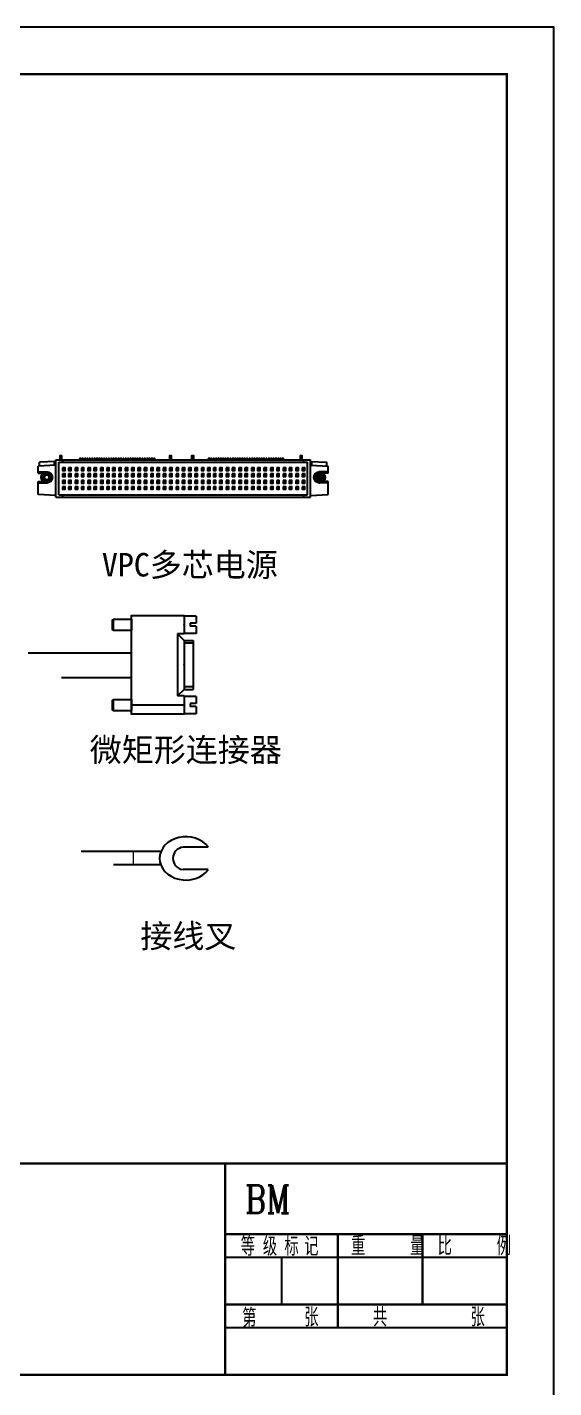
# Model space of a CAD drawing. Header units: inches. Extents: x 75 to 1096, y -115 to 329.
# Drawn here: x 551.8 to 664, y 39.6 to 329.3 of the extents above; entities that cross this region are included whole.
import ezdxf

# ---------------------------------------------------------------- set-up
doc = ezdxf.new("R2010")
doc.units = ezdxf.units.IN
doc.header["$MEASUREMENT"] = 0
doc.styles.add('L', font='ROMANC', dxfattribs={"width": 0.8, "bigfont": 'HZDX'})
doc.styles.add('样式 1', font='')
doc.styles.get('样式 1').set_extended_font_data('SimSun')

msp = doc.modelspace()

# ---------------------------------------------------------------- hatches: boundary and pattern name
for points in [[(559.29, 234.94), (559.85, 234.94), (559.85, 235.5), (559.29, 235.5)], [(560.6, 234.94), (561.16, 234.94), (561.16, 235.5), (560.6, 235.5)], [(562.01, 234.94), (562.56, 234.94), (562.56, 235.5), (562.01, 235.5)], [(562.94, 237.5), (562.94, 237.23), (563.2, 237.23), (563.2, 237.5)], [(563.32, 234.94), (563.87, 234.94), (563.87, 235.5), (563.32, 235.5)], [(563.44, 237.5), (563.44, 237.23), (563.71, 237.23), (563.71, 237.5)], [(563.96, 237.5), (563.96, 237.23), (564.23, 237.23), (564.23, 237.5)], [(564.46, 237.5), (564.46, 237.23), (564.73, 237.23), (564.73, 237.5)], [(564.7, 234.94), (565.25, 234.94), (565.25, 235.5), (564.7, 235.5)], [(564.96, 237.5), (564.96, 237.23), (565.23, 237.23), (565.23, 237.5)], [(565.47, 237.5), (565.47, 237.23), (565.73, 237.23), (565.73, 237.5)], [(565.98, 237.5), (565.98, 237.23), (566.25, 237.23), (566.25, 237.5)], [(566.01, 234.94), (566.56, 234.94), (566.56, 235.5), (566.01, 235.5)], [(566.49, 237.5), (566.49, 237.23), (566.75, 237.23), (566.75, 237.5)], [(566.99, 237.5), (566.99, 237.23), (567.26, 237.23), (567.26, 237.5)], [(567.42, 234.94), (567.97, 234.94), (567.97, 235.5), (567.42, 235.5)], [(567.5, 237.5), (567.5, 237.23), (567.76, 237.23), (567.76, 237.5)], [(568.01, 237.5), (568.01, 237.23), (568.28, 237.23), (568.28, 237.5)], [(568.52, 237.5), (568.52, 237.23), (568.78, 237.23), (568.78, 237.5)], [(568.73, 234.94), (569.28, 234.94), (569.28, 235.5), (568.73, 235.5)], [(569.02, 237.5), (569.02, 237.23), (569.28, 237.23), (569.28, 237.5)], [(569.52, 237.5), (569.52, 237.23), (569.78, 237.23), (569.78, 237.5)], [(569.97, 234.94), (570.52, 234.94), (570.52, 235.5), (569.97, 235.5)], [(570.04, 237.5), (570.04, 237.23), (570.3, 237.23), (570.3, 237.5)], [(570.54, 237.5), (570.54, 237.23), (570.8, 237.23), (570.8, 237.5)], [(571.11, 237.5), (571.11, 237.23), (571.37, 237.23), (571.37, 237.5)], [(571.28, 234.94), (571.83, 234.94), (571.83, 235.5), (571.28, 235.5)], [(571.61, 237.5), (571.61, 237.23), (571.87, 237.23), (571.87, 237.5)], [(572.13, 237.5), (572.13, 237.23), (572.39, 237.23), (572.39, 237.5)], [(572.63, 237.5), (572.63, 237.23), (572.89, 237.23), (572.89, 237.5)], [(572.69, 234.94), (573.24, 234.94), (573.24, 235.5), (572.69, 235.5)], [(573.13, 237.5), (573.13, 237.23), (573.39, 237.23), (573.39, 237.5)], [(573.63, 237.5), (573.63, 237.23), (573.9, 237.23), (573.9, 237.5)], [(574.55, 235.5), (574, 235.5), (574, 234.94), (574.55, 234.94)], [(574.16, 237.5), (574.16, 237.23), (574.42, 237.23), (574.42, 237.5)], [(574.66, 237.5), (574.66, 237.23), (574.92, 237.23), (574.92, 237.5)], [(575.16, 237.5), (575.16, 237.23), (575.42, 237.23), (575.42, 237.5)], [(575.93, 235.5), (575.37, 235.5), (575.37, 234.94), (575.93, 234.94)], [(575.66, 237.5), (575.66, 237.23), (575.93, 237.23), (575.93, 237.5)], [(576.18, 237.5), (576.18, 237.23), (576.45, 237.23), (576.45, 237.5)], [(577.24, 235.5), (576.68, 235.5), (576.68, 234.94), (577.24, 234.94)], [(576.69, 237.5), (576.69, 237.23), (576.95, 237.23), (576.95, 237.5)], [(577.18, 237.5), (577.18, 237.23), (577.45, 237.23), (577.45, 237.5)], [(577.68, 237.5), (577.68, 237.23), (577.95, 237.23), (577.95, 237.5)], [(578.64, 235.5), (578.09, 235.5), (578.09, 234.94), (578.64, 234.94)], [(578.18, 237.5), (578.18, 237.23), (578.45, 237.23), (578.45, 237.5)], [(578.68, 237.5), (578.68, 237.23), (578.95, 237.23), (578.95, 237.5)], [(579.95, 235.5), (579.4, 235.5), (579.4, 234.94), (579.95, 234.94)], [(581.33, 235.5), (580.77, 235.5), (580.77, 234.94), (581.33, 234.94)], [(582.08, 234.94), (582.64, 234.94), (582.64, 235.5), (582.08, 235.5)], [(584.05, 235.5), (583.49, 235.5), (583.49, 234.94), (584.05, 234.94)], [(584.8, 234.94), (585.36, 234.94), (585.36, 235.5), (584.8, 235.5)], [(586.73, 235.5), (586.18, 235.5), (586.18, 234.94), (586.73, 234.94)], [(587.49, 234.94), (588.04, 234.94), (588.04, 235.5), (587.49, 235.5)], [(589.45, 235.5), (588.9, 235.5), (588.9, 234.94), (589.45, 234.94)], [(590.21, 234.94), (590.76, 234.94), (590.76, 235.5), (590.21, 235.5)], [(590.37, 237.5), (590.37, 237.23), (590.63, 237.23), (590.63, 237.5)], [(590.87, 237.5), (590.87, 237.23), (591.13, 237.23), (591.13, 237.5)], [(591.39, 237.5), (591.39, 237.23), (591.65, 237.23), (591.65, 237.5)], [(591.45, 234.94), (592, 234.94), (592, 235.5), (591.45, 235.5)], [(591.89, 237.5), (591.89, 237.23), (592.15, 237.23), (592.15, 237.5)], [(592.39, 237.5), (592.39, 237.23), (592.66, 237.23), (592.66, 237.5)], [(593.31, 235.5), (592.76, 235.5), (592.76, 234.94), (593.31, 234.94)], [(592.89, 237.5), (592.89, 237.23), (593.16, 237.23), (593.16, 237.5)], [(593.41, 237.5), (593.41, 237.23), (593.68, 237.23), (593.68, 237.5)], [(593.92, 237.5), (593.92, 237.23), (594.18, 237.23), (594.18, 237.5)], [(594.17, 234.94), (594.72, 234.94), (594.72, 235.5), (594.17, 235.5)], [(594.42, 237.5), (594.42, 237.23), (594.68, 237.23), (594.68, 237.5)], [(594.94, 237.5), (594.94, 237.23), (595.2, 237.23), (595.2, 237.5)], [(595.44, 237.5), (595.44, 237.23), (595.71, 237.23), (595.71, 237.5)], [(596.03, 235.5), (595.48, 235.5), (595.48, 234.94), (596.03, 234.94)], [(595.94, 237.5), (595.94, 237.23), (596.21, 237.23), (596.21, 237.5)], [(596.45, 237.5), (596.45, 237.23), (596.71, 237.23), (596.71, 237.5)], [(596.85, 234.94), (597.41, 234.94), (597.41, 235.5), (596.85, 235.5)], [(596.95, 237.5), (596.95, 237.23), (597.21, 237.23), (597.21, 237.5)], [(597.46, 237.5), (597.46, 237.23), (597.73, 237.23), (597.73, 237.5)], [(597.97, 237.5), (597.97, 237.23), (598.23, 237.23), (598.23, 237.5)], [(598.72, 235.5), (598.16, 235.5), (598.16, 234.94), (598.72, 234.94)], [(598.53, 237.5), (598.53, 237.23), (598.8, 237.23), (598.8, 237.5)], [(599.04, 237.5), (599.04, 237.23), (599.3, 237.23), (599.3, 237.5)], [(599.55, 237.5), (599.55, 237.23), (599.82, 237.23), (599.82, 237.5)], [(599.57, 234.94), (600.13, 234.94), (600.13, 235.5), (599.57, 235.5)], [(600.06, 237.5), (600.06, 237.23), (600.32, 237.23), (600.32, 237.5)], [(600.56, 237.5), (600.56, 237.23), (600.82, 237.23), (600.82, 237.5)], [(601.44, 235.5), (600.88, 235.5), (600.88, 234.94), (601.44, 234.94)], [(601.06, 237.5), (601.06, 237.23), (601.32, 237.23), (601.32, 237.5)], [(601.58, 237.5), (601.58, 237.23), (601.84, 237.23), (601.84, 237.5)], [(602.09, 237.5), (602.09, 237.23), (602.36, 237.23), (602.36, 237.5)], [(602.22, 234.94), (602.78, 234.94), (602.78, 235.5), (602.22, 235.5)], [(602.59, 237.5), (602.59, 237.23), (602.86, 237.23), (602.86, 237.5)], [(603.11, 237.5), (603.11, 237.23), (603.38, 237.23), (603.38, 237.5)], [(603.61, 237.5), (603.61, 237.23), (603.87, 237.23), (603.87, 237.5)], [(603.63, 234.94), (604.19, 234.94), (604.19, 235.5), (603.63, 235.5)], [(604.11, 237.5), (604.11, 237.23), (604.37, 237.23), (604.37, 237.5)], [(604.63, 237.5), (604.63, 237.23), (604.9, 237.23), (604.9, 237.5)], [(604.94, 234.94), (605.5, 234.94), (605.5, 235.5), (604.94, 235.5)], [(605.11, 237.5), (605.11, 237.23), (605.38, 237.23), (605.38, 237.5)], [(605.63, 237.5), (605.63, 237.23), (605.89, 237.23), (605.89, 237.5)], [(606.13, 237.5), (606.13, 237.23), (606.4, 237.23), (606.4, 237.5)], [(606.32, 234.94), (606.87, 234.94), (606.87, 235.5), (606.32, 235.5)], [(607.63, 234.94), (608.18, 234.94), (608.18, 235.5), (607.63, 235.5)], [(609.04, 234.94), (609.59, 234.94), (609.59, 235.5), (609.04, 235.5)], [(610.35, 234.94), (610.9, 234.94), (610.9, 235.5), (610.35, 235.5)], [(559.85, 233.65), (559.85, 234.2), (559.29, 234.2), (559.29, 233.65)], [(559.29, 232.26), (559.85, 232.26), (559.85, 232.81), (559.29, 232.81)], [(561.16, 233.65), (561.16, 234.2), (560.6, 234.2), (560.6, 233.65)], [(560.6, 232.26), (561.16, 232.26), (561.16, 232.81), (560.6, 232.81)], [(562.56, 233.65), (562.56, 234.2), (562.01, 234.2), (562.01, 233.65)], [(562.01, 232.26), (562.56, 232.26), (562.56, 232.81), (562.01, 232.81)], [(563.87, 233.65), (563.87, 234.2), (563.32, 234.2), (563.32, 233.65)], [(563.32, 232.26), (563.87, 232.26), (563.87, 232.81), (563.32, 232.81)], [(565.25, 233.65), (565.25, 234.2), (564.7, 234.2), (564.7, 233.65)], [(564.7, 232.26), (565.25, 232.26), (565.25, 232.81), (564.7, 232.81)], [(566.56, 233.65), (566.56, 234.2), (566.01, 234.2), (566.01, 233.65)], [(566.01, 232.26), (566.56, 232.26), (566.56, 232.81), (566.01, 232.81)], [(567.97, 233.65), (567.97, 234.2), (567.42, 234.2), (567.42, 233.65)], [(567.42, 232.26), (567.97, 232.26), (567.97, 232.81), (567.42, 232.81)], [(569.28, 233.65), (569.28, 234.2), (568.73, 234.2), (568.73, 233.65)], [(568.73, 232.26), (569.28, 232.26), (569.28, 232.81), (568.73, 232.81)], [(570.52, 233.65), (570.52, 234.2), (569.97, 234.2), (569.97, 233.65)], [(569.97, 232.26), (570.52, 232.26), (570.52, 232.81), (569.97, 232.81)], [(571.83, 233.65), (571.83, 234.2), (571.28, 234.2), (571.28, 233.65)], [(571.28, 232.26), (571.83, 232.26), (571.83, 232.81), (571.28, 232.81)], [(573.24, 233.65), (573.24, 234.2), (572.69, 234.2), (572.69, 233.65)], [(572.69, 232.26), (573.24, 232.26), (573.24, 232.81), (572.69, 232.81)], [(574.55, 233.65), (574.55, 234.2), (574, 234.2), (574, 233.65)], [(574.55, 232.81), (574, 232.81), (574, 232.26), (574.55, 232.26)], [(575.93, 233.65), (575.93, 234.2), (575.37, 234.2), (575.37, 233.65)], [(575.93, 232.81), (575.37, 232.81), (575.37, 232.26), (575.93, 232.26)], [(577.24, 233.65), (577.24, 234.2), (576.68, 234.2), (576.68, 233.65)], [(577.24, 232.81), (576.68, 232.81), (576.68, 232.26), (577.24, 232.26)], [(578.64, 233.65), (578.64, 234.2), (578.09, 234.2), (578.09, 233.65)], [(578.64, 232.81), (578.09, 232.81), (578.09, 232.26), (578.64, 232.26)], [(579.95, 233.65), (579.95, 234.2), (579.4, 234.2), (579.4, 233.65)], [(579.95, 232.81), (579.4, 232.81), (579.4, 232.26), (579.95, 232.26)], [(581.33, 233.65), (581.33, 234.2), (580.77, 234.2), (580.77, 233.65)], [(581.33, 232.81), (580.77, 232.81), (580.77, 232.26), (581.33, 232.26)], [(582.64, 233.65), (582.64, 234.2), (582.08, 234.2), (582.08, 233.65)], [(582.08, 232.26), (582.64, 232.26), (582.64, 232.81), (582.08, 232.81)], [(584.05, 233.65), (584.05, 234.2), (583.49, 234.2), (583.49, 233.65)], [(584.05, 232.81), (583.49, 232.81), (583.49, 232.26), (584.05, 232.26)], [(585.36, 233.65), (585.36, 234.2), (584.8, 234.2), (584.8, 233.65)], [(584.8, 232.26), (585.36, 232.26), (585.36, 232.81), (584.8, 232.81)], [(586.73, 233.65), (586.73, 234.2), (586.18, 234.2), (586.18, 233.65)], [(586.73, 232.81), (586.18, 232.81), (586.18, 232.26), (586.73, 232.26)], [(588.04, 233.65), (588.04, 234.2), (587.49, 234.2), (587.49, 233.65)], [(587.49, 232.26), (588.04, 232.26), (588.04, 232.81), (587.49, 232.81)], [(589.45, 233.65), (589.45, 234.2), (588.9, 234.2), (588.9, 233.65)], [(589.45, 232.81), (588.9, 232.81), (588.9, 232.26), (589.45, 232.26)], [(590.76, 233.65), (590.76, 234.2), (590.21, 234.2), (590.21, 233.65)], [(590.21, 232.26), (590.76, 232.26), (590.76, 232.81), (590.21, 232.81)], [(592, 233.65), (592, 234.2), (591.45, 234.2), (591.45, 233.65)], [(591.45, 232.26), (592, 232.26), (592, 232.81), (591.45, 232.81)], [(593.31, 233.65), (593.31, 234.2), (592.76, 234.2), (592.76, 233.65)], [(593.31, 232.81), (592.76, 232.81), (592.76, 232.26), (593.31, 232.26)], [(594.72, 233.65), (594.72, 234.2), (594.17, 234.2), (594.17, 233.65)], [(594.17, 232.26), (594.72, 232.26), (594.72, 232.81), (594.17, 232.81)], [(596.03, 233.65), (596.03, 234.2), (595.48, 234.2), (595.48, 233.65)], [(596.03, 232.81), (595.48, 232.81), (595.48, 232.26), (596.03, 232.26)], [(597.41, 233.65), (597.41, 234.2), (596.85, 234.2), (596.85, 233.65)], [(596.85, 232.26), (597.41, 232.26), (597.41, 232.81), (596.85, 232.81)], [(598.72, 233.65), (598.72, 234.2), (598.16, 234.2), (598.16, 233.65)], [(598.72, 232.81), (598.16, 232.81), (598.16, 232.26), (598.72, 232.26)], [(600.13, 233.65), (600.13, 234.2), (599.57, 234.2), (599.57, 233.65)], [(599.57, 232.26), (600.13, 232.26), (600.13, 232.81), (599.57, 232.81)], [(601.44, 233.65), (601.44, 234.2), (600.88, 234.2), (600.88, 233.65)], [(601.44, 232.81), (600.88, 232.81), (600.88, 232.26), (601.44, 232.26)], [(602.78, 233.65), (602.78, 234.2), (602.22, 234.2), (602.22, 233.65)], [(602.22, 232.26), (602.78, 232.26), (602.78, 232.81), (602.22, 232.81)], [(604.19, 233.65), (604.19, 234.2), (603.63, 234.2), (603.63, 233.65)], [(603.63, 232.26), (604.19, 232.26), (604.19, 232.81), (603.63, 232.81)], [(605.5, 233.65), (605.5, 234.2), (604.94, 234.2), (604.94, 233.65)], [(604.94, 232.26), (605.5, 232.26), (605.5, 232.81), (604.94, 232.81)], [(606.87, 233.65), (606.87, 234.2), (606.32, 234.2), (606.32, 233.65)], [(606.32, 232.26), (606.87, 232.26), (606.87, 232.81), (606.32, 232.81)], [(608.18, 233.65), (608.18, 234.2), (607.63, 234.2), (607.63, 233.65)], [(607.63, 232.26), (608.18, 232.26), (608.18, 232.81), (607.63, 232.81)], [(609.59, 233.65), (609.59, 234.2), (609.04, 234.2), (609.04, 233.65)], [(609.04, 232.26), (609.59, 232.26), (609.59, 232.81), (609.04, 232.81)], [(610.9, 233.65), (610.9, 234.2), (610.35, 234.2), (610.35, 233.65)], [(610.35, 232.26), (610.9, 232.26), (610.9, 232.81), (610.35, 232.81)], [(614.9, 233.47, 1), (613.28, 233.47, 1)], [(559.29, 230.92), (559.85, 230.92), (559.85, 231.47), (559.29, 231.47)], [(560.6, 230.92), (561.16, 230.92), (561.16, 231.47), (560.6, 231.47)], [(562.01, 230.92), (562.56, 230.92), (562.56, 231.47), (562.01, 231.47)], [(563.32, 230.92), (563.87, 230.92), (563.87, 231.47), (563.32, 231.47)], [(564.7, 230.92), (565.25, 230.92), (565.25, 231.47), (564.7, 231.47)], [(566.01, 230.92), (566.56, 230.92), (566.56, 231.47), (566.01, 231.47)], [(567.42, 230.92), (567.97, 230.92), (567.97, 231.47), (567.42, 231.47)], [(568.73, 230.92), (569.28, 230.92), (569.28, 231.47), (568.73, 231.47)], [(569.97, 230.92), (570.52, 230.92), (570.52, 231.47), (569.97, 231.47)], [(571.28, 230.92), (571.83, 230.92), (571.83, 231.47), (571.28, 231.47)], [(572.69, 230.92), (573.24, 230.92), (573.24, 231.47), (572.69, 231.47)], [(574.55, 231.47), (574, 231.47), (574, 230.92), (574.55, 230.92)], [(575.93, 231.47), (575.37, 231.47), (575.37, 230.92), (575.93, 230.92)], [(577.24, 231.47), (576.68, 231.47), (576.68, 230.92), (577.24, 230.92)], [(578.64, 231.47), (578.09, 231.47), (578.09, 230.92), (578.64, 230.92)], [(579.95, 231.47), (579.4, 231.47), (579.4, 230.92), (579.95, 230.92)], [(581.33, 231.47), (580.77, 231.47), (580.77, 230.92), (581.33, 230.92)], [(582.08, 230.92), (582.64, 230.92), (582.64, 231.47), (582.08, 231.47)], [(584.05, 231.47), (583.49, 231.47), (583.49, 230.92), (584.05, 230.92)], [(584.8, 230.92), (585.36, 230.92), (585.36, 231.47), (584.8, 231.47)], [(586.73, 231.47), (586.18, 231.47), (586.18, 230.92), (586.73, 230.92)], [(587.49, 230.92), (588.04, 230.92), (588.04, 231.47), (587.49, 231.47)], [(589.45, 231.47), (588.9, 231.47), (588.9, 230.92), (589.45, 230.92)], [(590.21, 230.92), (590.76, 230.92), (590.76, 231.47), (590.21, 231.47)], [(591.45, 230.92), (592, 230.92), (592, 231.47), (591.45, 231.47)], [(593.31, 231.47), (592.76, 231.47), (592.76, 230.92), (593.31, 230.92)], [(594.17, 230.92), (594.72, 230.92), (594.72, 231.47), (594.17, 231.47)], [(596.03, 231.47), (595.48, 231.47), (595.48, 230.92), (596.03, 230.92)], [(596.85, 230.92), (597.41, 230.92), (597.41, 231.47), (596.85, 231.47)], [(598.72, 231.47), (598.16, 231.47), (598.16, 230.92), (598.72, 230.92)], [(599.57, 230.92), (600.13, 230.92), (600.13, 231.47), (599.57, 231.47)], [(601.44, 231.47), (600.88, 231.47), (600.88, 230.92), (601.44, 230.92)], [(602.22, 230.92), (602.78, 230.92), (602.78, 231.47), (602.22, 231.47)], [(603.63, 230.92), (604.19, 230.92), (604.19, 231.47), (603.63, 231.47)], [(604.94, 230.92), (605.5, 230.92), (605.5, 231.47), (604.94, 231.47)], [(606.32, 230.92), (606.87, 230.92), (606.87, 231.47), (606.32, 231.47)], [(607.63, 230.92), (608.18, 230.92), (608.18, 231.47), (607.63, 231.47)], [(609.04, 230.92), (609.59, 230.92), (609.59, 231.47), (609.04, 231.47)], [(610.35, 230.92), (610.9, 230.92), (610.9, 231.47), (610.35, 231.47)]]:
    msp.add_hatch(color=256).paths.add_polyline_path(points)
h = msp.add_hatch(color=256)
h.paths.add_polyline_path([(555.95, 234.68, 1), (555.95, 232.27, 1)])
h.paths.add_polyline_path([(555.95, 234.48, 1), (555.95, 232.47, 1)], flags=16)
h.paths.add_polyline_path([(555.95, 234.29, 1), (555.95, 232.66, 1)], flags=0)
h.paths.add_polyline_path([(555.95, 232.96, -1), (555.95, 233.99, -1)], flags=0)
h = msp.add_hatch(color=256)
h.paths.add_polyline_path([(555.95, 232.66, 1), (555.95, 234.29, 1)])
h.paths.add_polyline_path([(555.95, 233.99, 1), (555.95, 232.96, 1)], flags=16)
h = msp.add_hatch(color=256)
h.paths.add_polyline_path([(615.3, 233.47, 1), (612.88, 233.47, 1)])
h.paths.add_polyline_path([(615.09, 233.47, 1), (613.08, 233.47, 1)], flags=16)
h.paths.add_polyline_path([(614.9, 233.47, 1), (613.28, 233.47, 1)], flags=0)

# ---------------------------------------------------------------- linework, layer by layer
for p, q in [((557.87, 236.06), (554.12, 235.87)), ((554.12, 234.37), (554.12, 235.87)), ((557.87, 236.88), (554.41, 236.71)), ((554.41, 235.89), (554.41, 236.71)), ((557.63, 236.05), (557.63, 236.87)), ((557.87, 229.22), (557.87, 237.23)), ((557.87, 237.23), (612.17, 237.23)), ((557.87, 229.63), (557.87, 236.88)), ((558.53, 229.76), (558.53, 236.67)), ((558.53, 236.67), (611.53, 236.67)), ((559.41, 236.67), (559.41, 237.23)), ((610.7, 236.67), (610.7, 237.23)), ((611.53, 229.76), (611.53, 236.67)), ((612.17, 229.22), (612.17, 237.23)), ((612.17, 236.88), (615.63, 236.71)), ((612.17, 236.06), (615.92, 235.87)), ((612.41, 236.05), (612.41, 236.87)), ((615.63, 235.89), (615.63, 236.71)), ((615.92, 234.37), (615.92, 235.87)), ((554.12, 234.37), (555.15, 234.37)), ((554.12, 229.82), (554.12, 232.6)), ((554.12, 232.6), (555.12, 232.6)), ((554.12, 232.27), (556.08, 232.27)), ((554.16, 234.67), (556.12, 234.67)), ((615.88, 234.67), (613.92, 234.67)), ((615.92, 232.27), (613.96, 232.27)), ((615.92, 234.37), (614.89, 234.37)), ((615.92, 232.6), (614.92, 232.6)), ((615.92, 229.82), (615.92, 232.6)), ((557.87, 229.63), (554.12, 229.82)), ((557.87, 229.22), (612.17, 229.22)), ((558.53, 229.76), (611.53, 229.76)), ((559.41, 229.22), (559.41, 229.76)), ((610.7, 229.22), (610.7, 229.76)), ((612.17, 229.63), (615.92, 229.82)), ((569.88, 203.08), (570.07, 203.27)), ((569.88, 203.08), (569.88, 201.09)), ((570.07, 203.27), (574.02, 203.27)), ((570.07, 203.27), (570.07, 200.9)), ((574.02, 203.27), (574.02, 200.9)), ((585.2, 204.04), (585.2, 200.12)), ((587.77, 203.92), (585.2, 203.92)), ((585.2, 203.92), (585.2, 200.25)), ((587.77, 203.92), (587.77, 202.41)), ((570.07, 200.9), (569.88, 201.09)), ((570.07, 200.9), (574.02, 200.9)), ((585.2, 200.12), (583.83, 200.12)), ((583.83, 200.12), (583.83, 186.93)), ((585.2, 198.75), (583.83, 200.12)), ((587.77, 200.25), (585.2, 200.25)), ((587.77, 202.41), (586.53, 202.41)), ((586.53, 202.41), (586.53, 201.75)), ((587.77, 201.75), (586.53, 201.75)), ((587.77, 201.75), (587.77, 200.25)), ((585.2, 198.75), (585.2, 188.31)), ((585.2, 198.75), (587.13, 198.75)), ((587.13, 198.17), (585.2, 198.17)), ((587.13, 198.75), (587.13, 188.31)), ((551.96, 196.07), (574.02, 196.07)), ((559.11, 190.88), (574.02, 190.88)), ((587.13, 188.89), (585.2, 188.89)), ((569.88, 185.97), (570.07, 186.16)), ((569.88, 185.97), (569.88, 183.98)), ((570.07, 186.16), (574.02, 186.16)), ((570.07, 186.16), (570.07, 183.79)), ((574.02, 186.16), (574.02, 183.79)), ((585.2, 188.31), (583.83, 186.93)), ((585.2, 186.93), (583.83, 186.93)), ((585.2, 188.31), (587.13, 188.31)), ((585.2, 186.93), (585.2, 183.01)), ((585.2, 186.93), (585.2, 183.01)), ((587.77, 186.81), (585.2, 186.81)), ((585.2, 186.81), (585.2, 183.14)), ((587.77, 186.81), (587.77, 185.3)), ((570.07, 183.79), (569.88, 183.98)), ((570.07, 183.79), (574.02, 183.79)), ((585.2, 184.97), (574.02, 184.97)), ((587.77, 183.14), (585.2, 183.14)), ((587.77, 185.3), (586.53, 185.3)), ((586.53, 185.3), (586.53, 184.65)), ((587.77, 184.65), (586.53, 184.65)), ((587.77, 184.65), (587.77, 183.14)), ((563.31, 153.83), (580.31, 153.83)), ((590.37, 154.71), (585, 154.71)), ((580.27, 150.92), (570.14, 150.92)), ((590.37, 149.94), (585, 149.94))]:
    msp.add_line(p, q)
at = {"lineweight": 15}
msp.add_line((574.33, 153.83), (574.33, 150.92), dxfattribs=at)
for points in [[(663.98, 32.33), (663.98, 329.33), (243.98, 329.33), (243.98, 32.33)], [(558.8, 237.23), (558.8, 238.1), (559.11, 238.1), (559.11, 237.23)], [(582.16, 237.23), (582.16, 238.1), (582.47, 238.1), (582.47, 237.23)], [(586.87, 237.23), (586.87, 238.1), (587.18, 238.1), (587.18, 237.23)], [(610, 237.23), (610, 238.1), (610.31, 238.1), (610.31, 237.23)], [(559.29, 235.5), (559.29, 234.94), (559.85, 234.94), (559.85, 235.5)], [(560.6, 235.5), (560.6, 234.94), (561.16, 234.94), (561.16, 235.5)], [(562.01, 235.5), (562.01, 234.94), (562.56, 234.94), (562.56, 235.5)], [(562.94, 237.5), (562.94, 237.23), (563.2, 237.23), (563.2, 237.5)], [(563.32, 235.5), (563.32, 234.94), (563.87, 234.94), (563.87, 235.5)], [(563.44, 237.5), (563.44, 237.23), (563.71, 237.23), (563.71, 237.5)], [(563.96, 237.5), (563.96, 237.23), (564.23, 237.23), (564.23, 237.5)], [(564.46, 237.5), (564.46, 237.23), (564.73, 237.23), (564.73, 237.5)], [(564.7, 235.5), (564.7, 234.94), (565.25, 234.94), (565.25, 235.5)], [(564.96, 237.5), (564.96, 237.23), (565.23, 237.23), (565.23, 237.5)], [(565.47, 237.5), (565.47, 237.23), (565.73, 237.23), (565.73, 237.5)], [(565.98, 237.5), (565.98, 237.23), (566.25, 237.23), (566.25, 237.5)], [(566.01, 235.5), (566.01, 234.94), (566.56, 234.94), (566.56, 235.5)], [(566.49, 237.5), (566.49, 237.23), (566.75, 237.23), (566.75, 237.5)], [(566.99, 237.5), (566.99, 237.23), (567.26, 237.23), (567.26, 237.5)], [(567.42, 235.5), (567.42, 234.94), (567.97, 234.94), (567.97, 235.5)], [(567.5, 237.5), (567.5, 237.23), (567.76, 237.23), (567.76, 237.5)], [(568.01, 237.5), (568.01, 237.23), (568.28, 237.23), (568.28, 237.5)], [(568.52, 237.5), (568.52, 237.23), (568.78, 237.23), (568.78, 237.5)], [(568.73, 235.5), (568.73, 234.94), (569.28, 234.94), (569.28, 235.5)], [(569.02, 237.5), (569.02, 237.23), (569.28, 237.23), (569.28, 237.5)], [(569.52, 237.5), (569.52, 237.23), (569.78, 237.23), (569.78, 237.5)], [(569.97, 235.5), (569.97, 234.94), (570.52, 234.94), (570.52, 235.5)], [(570.04, 237.5), (570.04, 237.23), (570.3, 237.23), (570.3, 237.5)], [(570.54, 237.5), (570.54, 237.23), (570.8, 237.23), (570.8, 237.5)], [(571.11, 237.5), (571.11, 237.23), (571.37, 237.23), (571.37, 237.5)], [(571.28, 235.5), (571.28, 234.94), (571.83, 234.94), (571.83, 235.5)], [(571.61, 237.5), (571.61, 237.23), (571.87, 237.23), (571.87, 237.5)], [(572.13, 237.5), (572.13, 237.23), (572.39, 237.23), (572.39, 237.5)], [(572.63, 237.5), (572.63, 237.23), (572.89, 237.23), (572.89, 237.5)], [(572.69, 235.5), (572.69, 234.94), (573.24, 234.94), (573.24, 235.5)], [(573.13, 237.5), (573.13, 237.23), (573.39, 237.23), (573.39, 237.5)], [(573.63, 237.5), (573.63, 237.23), (573.9, 237.23), (573.9, 237.5)], [(574, 235.5), (574, 234.94), (574.55, 234.94), (574.55, 235.5)], [(574.16, 237.5), (574.16, 237.23), (574.42, 237.23), (574.42, 237.5)], [(574.66, 237.5), (574.66, 237.23), (574.92, 237.23), (574.92, 237.5)], [(575.16, 237.5), (575.16, 237.23), (575.42, 237.23), (575.42, 237.5)], [(575.37, 235.5), (575.37, 234.94), (575.93, 234.94), (575.93, 235.5)], [(575.66, 237.5), (575.66, 237.23), (575.93, 237.23), (575.93, 237.5)], [(576.18, 237.5), (576.18, 237.23), (576.45, 237.23), (576.45, 237.5)], [(576.68, 235.5), (576.68, 234.94), (577.24, 234.94), (577.24, 235.5)], [(576.69, 237.5), (576.69, 237.23), (576.95, 237.23), (576.95, 237.5)], [(577.18, 237.5), (577.18, 237.23), (577.45, 237.23), (577.45, 237.5)], [(577.68, 237.5), (577.68, 237.23), (577.95, 237.23), (577.95, 237.5)], [(578.09, 235.5), (578.09, 234.94), (578.64, 234.94), (578.64, 235.5)], [(578.18, 237.5), (578.18, 237.23), (578.45, 237.23), (578.45, 237.5)], [(578.68, 237.5), (578.68, 237.23), (578.95, 237.23), (578.95, 237.5)], [(579.4, 235.5), (579.4, 234.94), (579.95, 234.94), (579.95, 235.5)], [(580.77, 235.5), (580.77, 234.94), (581.33, 234.94), (581.33, 235.5)], [(582.08, 235.5), (582.08, 234.94), (582.64, 234.94), (582.64, 235.5)], [(583.49, 235.5), (583.49, 234.94), (584.05, 234.94), (584.05, 235.5)], [(584.8, 235.5), (584.8, 234.94), (585.36, 234.94), (585.36, 235.5)], [(586.18, 235.5), (586.18, 234.94), (586.73, 234.94), (586.73, 235.5)], [(587.49, 235.5), (587.49, 234.94), (588.04, 234.94), (588.04, 235.5)], [(588.9, 235.5), (588.9, 234.94), (589.45, 234.94), (589.45, 235.5)], [(590.21, 235.5), (590.21, 234.94), (590.76, 234.94), (590.76, 235.5)], [(590.37, 237.5), (590.37, 237.23), (590.63, 237.23), (590.63, 237.5)], [(590.87, 237.5), (590.87, 237.23), (591.13, 237.23), (591.13, 237.5)], [(591.39, 237.5), (591.39, 237.23), (591.65, 237.23), (591.65, 237.5)], [(591.45, 235.5), (591.45, 234.94), (592, 234.94), (592, 235.5)], [(591.89, 237.5), (591.89, 237.23), (592.15, 237.23), (592.15, 237.5)], [(592.39, 237.5), (592.39, 237.23), (592.66, 237.23), (592.66, 237.5)], [(592.76, 235.5), (592.76, 234.94), (593.31, 234.94), (593.31, 235.5)], [(592.89, 237.5), (592.89, 237.23), (593.16, 237.23), (593.16, 237.5)], [(593.41, 237.5), (593.41, 237.23), (593.68, 237.23), (593.68, 237.5)], [(593.92, 237.5), (593.92, 237.23), (594.18, 237.23), (594.18, 237.5)], [(594.17, 235.5), (594.17, 234.94), (594.72, 234.94), (594.72, 235.5)], [(594.42, 237.5), (594.42, 237.23), (594.68, 237.23), (594.68, 237.5)], [(594.94, 237.5), (594.94, 237.23), (595.2, 237.23), (595.2, 237.5)], [(595.44, 237.5), (595.44, 237.23), (595.71, 237.23), (595.71, 237.5)], [(595.48, 235.5), (595.48, 234.94), (596.03, 234.94), (596.03, 235.5)], [(595.94, 237.5), (595.94, 237.23), (596.21, 237.23), (596.21, 237.5)], [(596.45, 237.5), (596.45, 237.23), (596.71, 237.23), (596.71, 237.5)], [(596.85, 235.5), (596.85, 234.94), (597.41, 234.94), (597.41, 235.5)], [(596.95, 237.5), (596.95, 237.23), (597.21, 237.23), (597.21, 237.5)], [(597.46, 237.5), (597.46, 237.23), (597.73, 237.23), (597.73, 237.5)], [(597.97, 237.5), (597.97, 237.23), (598.23, 237.23), (598.23, 237.5)], [(598.16, 235.5), (598.16, 234.94), (598.72, 234.94), (598.72, 235.5)], [(598.53, 237.5), (598.53, 237.23), (598.8, 237.23), (598.8, 237.5)], [(599.04, 237.5), (599.04, 237.23), (599.3, 237.23), (599.3, 237.5)], [(599.55, 237.5), (599.55, 237.23), (599.82, 237.23), (599.82, 237.5)], [(599.57, 235.5), (599.57, 234.94), (600.13, 234.94), (600.13, 235.5)], [(600.06, 237.5), (600.06, 237.23), (600.32, 237.23), (600.32, 237.5)], [(600.56, 237.5), (600.56, 237.23), (600.82, 237.23), (600.82, 237.5)], [(600.88, 235.5), (600.88, 234.94), (601.44, 234.94), (601.44, 235.5)], [(601.06, 237.5), (601.06, 237.23), (601.32, 237.23), (601.32, 237.5)], [(601.58, 237.5), (601.58, 237.23), (601.84, 237.23), (601.84, 237.5)], [(602.09, 237.5), (602.09, 237.23), (602.36, 237.23), (602.36, 237.5)], [(602.22, 235.5), (602.22, 234.94), (602.78, 234.94), (602.78, 235.5)], [(602.59, 237.5), (602.59, 237.23), (602.86, 237.23), (602.86, 237.5)], [(603.11, 237.5), (603.11, 237.23), (603.38, 237.23), (603.38, 237.5)], [(603.61, 237.5), (603.61, 237.23), (603.87, 237.23), (603.87, 237.5)], [(603.63, 235.5), (603.63, 234.94), (604.19, 234.94), (604.19, 235.5)], [(604.11, 237.5), (604.11, 237.23), (604.37, 237.23), (604.37, 237.5)], [(604.63, 237.5), (604.63, 237.23), (604.9, 237.23), (604.9, 237.5)], [(604.94, 235.5), (604.94, 234.94), (605.5, 234.94), (605.5, 235.5)], [(605.11, 237.5), (605.11, 237.23), (605.38, 237.23), (605.38, 237.5)], [(605.63, 237.5), (605.63, 237.23), (605.89, 237.23), (605.89, 237.5)], [(606.13, 237.5), (606.13, 237.23), (606.4, 237.23), (606.4, 237.5)], [(606.32, 235.5), (606.32, 234.94), (606.87, 234.94), (606.87, 235.5)], [(607.63, 235.5), (607.63, 234.94), (608.18, 234.94), (608.18, 235.5)], [(609.04, 235.5), (609.04, 234.94), (609.59, 234.94), (609.59, 235.5)], [(610.35, 235.5), (610.35, 234.94), (610.9, 234.94), (610.9, 235.5)], [(559.29, 234.2), (559.29, 233.65), (559.85, 233.65), (559.85, 234.2)], [(559.29, 232.81), (559.29, 232.26), (559.85, 232.26), (559.85, 232.81)], [(560.6, 234.2), (560.6, 233.65), (561.16, 233.65), (561.16, 234.2)], [(560.6, 232.81), (560.6, 232.26), (561.16, 232.26), (561.16, 232.81)], [(562.01, 234.2), (562.01, 233.65), (562.56, 233.65), (562.56, 234.2)], [(562.01, 232.81), (562.01, 232.26), (562.56, 232.26), (562.56, 232.81)], [(563.32, 234.2), (563.32, 233.65), (563.87, 233.65), (563.87, 234.2)], [(563.32, 232.81), (563.32, 232.26), (563.87, 232.26), (563.87, 232.81)], [(564.7, 234.2), (564.7, 233.65), (565.25, 233.65), (565.25, 234.2)], [(564.7, 232.81), (564.7, 232.26), (565.25, 232.26), (565.25, 232.81)], [(566.01, 234.2), (566.01, 233.65), (566.56, 233.65), (566.56, 234.2)], [(566.01, 232.81), (566.01, 232.26), (566.56, 232.26), (566.56, 232.81)], [(567.42, 234.2), (567.42, 233.65), (567.97, 233.65), (567.97, 234.2)], [(567.42, 232.81), (567.42, 232.26), (567.97, 232.26), (567.97, 232.81)], [(568.73, 234.2), (568.73, 233.65), (569.28, 233.65), (569.28, 234.2)], [(568.73, 232.81), (568.73, 232.26), (569.28, 232.26), (569.28, 232.81)], [(569.97, 234.2), (569.97, 233.65), (570.52, 233.65), (570.52, 234.2)], [(569.97, 232.81), (569.97, 232.26), (570.52, 232.26), (570.52, 232.81)], [(571.28, 234.2), (571.28, 233.65), (571.83, 233.65), (571.83, 234.2)], [(571.28, 232.81), (571.28, 232.26), (571.83, 232.26), (571.83, 232.81)], [(572.69, 234.2), (572.69, 233.65), (573.24, 233.65), (573.24, 234.2)], [(572.69, 232.81), (572.69, 232.26), (573.24, 232.26), (573.24, 232.81)], [(574, 234.2), (574, 233.65), (574.55, 233.65), (574.55, 234.2)], [(574, 232.81), (574, 232.26), (574.55, 232.26), (574.55, 232.81)], [(575.37, 234.2), (575.37, 233.65), (575.93, 233.65), (575.93, 234.2)], [(575.37, 232.81), (575.37, 232.26), (575.93, 232.26), (575.93, 232.81)], [(576.68, 234.2), (576.68, 233.65), (577.24, 233.65), (577.24, 234.2)], [(576.68, 232.81), (576.68, 232.26), (577.24, 232.26), (577.24, 232.81)], [(578.09, 234.2), (578.09, 233.65), (578.64, 233.65), (578.64, 234.2)], [(578.09, 232.81), (578.09, 232.26), (578.64, 232.26), (578.64, 232.81)], [(579.4, 234.2), (579.4, 233.65), (579.95, 233.65), (579.95, 234.2)], [(579.4, 232.81), (579.4, 232.26), (579.95, 232.26), (579.95, 232.81)], [(580.77, 234.2), (580.77, 233.65), (581.33, 233.65), (581.33, 234.2)], [(580.77, 232.81), (580.77, 232.26), (581.33, 232.26), (581.33, 232.81)], [(582.08, 234.2), (582.08, 233.65), (582.64, 233.65), (582.64, 234.2)], [(582.08, 232.81), (582.08, 232.26), (582.64, 232.26), (582.64, 232.81)], [(583.49, 234.2), (583.49, 233.65), (584.05, 233.65), (584.05, 234.2)], [(583.49, 232.81), (583.49, 232.26), (584.05, 232.26), (584.05, 232.81)], [(584.8, 234.2), (584.8, 233.65), (585.36, 233.65), (585.36, 234.2)], [(584.8, 232.81), (584.8, 232.26), (585.36, 232.26), (585.36, 232.81)], [(586.18, 234.2), (586.18, 233.65), (586.73, 233.65), (586.73, 234.2)], [(586.18, 232.81), (586.18, 232.26), (586.73, 232.26), (586.73, 232.81)], [(587.49, 234.2), (587.49, 233.65), (588.04, 233.65), (588.04, 234.2)], [(587.49, 232.81), (587.49, 232.26), (588.04, 232.26), (588.04, 232.81)], [(588.9, 234.2), (588.9, 233.65), (589.45, 233.65), (589.45, 234.2)], [(588.9, 232.81), (588.9, 232.26), (589.45, 232.26), (589.45, 232.81)], [(590.21, 234.2), (590.21, 233.65), (590.76, 233.65), (590.76, 234.2)], [(590.21, 232.81), (590.21, 232.26), (590.76, 232.26), (590.76, 232.81)], [(591.45, 234.2), (591.45, 233.65), (592, 233.65), (592, 234.2)], [(591.45, 232.81), (591.45, 232.26), (592, 232.26), (592, 232.81)], [(592.76, 234.2), (592.76, 233.65), (593.31, 233.65), (593.31, 234.2)], [(592.76, 232.81), (592.76, 232.26), (593.31, 232.26), (593.31, 232.81)], [(594.17, 234.2), (594.17, 233.65), (594.72, 233.65), (594.72, 234.2)], [(594.17, 232.81), (594.17, 232.26), (594.72, 232.26), (594.72, 232.81)], [(595.48, 234.2), (595.48, 233.65), (596.03, 233.65), (596.03, 234.2)], [(595.48, 232.81), (595.48, 232.26), (596.03, 232.26), (596.03, 232.81)], [(596.85, 234.2), (596.85, 233.65), (597.41, 233.65), (597.41, 234.2)], [(596.85, 232.81), (596.85, 232.26), (597.41, 232.26), (597.41, 232.81)], [(598.16, 234.2), (598.16, 233.65), (598.72, 233.65), (598.72, 234.2)], [(598.16, 232.81), (598.16, 232.26), (598.72, 232.26), (598.72, 232.81)], [(599.57, 234.2), (599.57, 233.65), (600.13, 233.65), (600.13, 234.2)], [(599.57, 232.81), (599.57, 232.26), (600.13, 232.26), (600.13, 232.81)], [(600.88, 234.2), (600.88, 233.65), (601.44, 233.65), (601.44, 234.2)], [(600.88, 232.81), (600.88, 232.26), (601.44, 232.26), (601.44, 232.81)], [(602.22, 234.2), (602.22, 233.65), (602.78, 233.65), (602.78, 234.2)], [(602.22, 232.81), (602.22, 232.26), (602.78, 232.26), (602.78, 232.81)], [(603.63, 234.2), (603.63, 233.65), (604.19, 233.65), (604.19, 234.2)], [(603.63, 232.81), (603.63, 232.26), (604.19, 232.26), (604.19, 232.81)], [(604.94, 234.2), (604.94, 233.65), (605.5, 233.65), (605.5, 234.2)], [(604.94, 232.81), (604.94, 232.26), (605.5, 232.26), (605.5, 232.81)], [(606.32, 234.2), (606.32, 233.65), (606.87, 233.65), (606.87, 234.2)], [(606.32, 232.81), (606.32, 232.26), (606.87, 232.26), (606.87, 232.81)], [(607.63, 234.2), (607.63, 233.65), (608.18, 233.65), (608.18, 234.2)], [(607.63, 232.81), (607.63, 232.26), (608.18, 232.26), (608.18, 232.81)], [(609.04, 234.2), (609.04, 233.65), (609.59, 233.65), (609.59, 234.2)], [(609.04, 232.81), (609.04, 232.26), (609.59, 232.26), (609.59, 232.81)], [(610.35, 234.2), (610.35, 233.65), (610.9, 233.65), (610.9, 234.2)], [(610.35, 232.81), (610.35, 232.26), (610.9, 232.26), (610.9, 232.81)], [(559.29, 231.47), (559.29, 230.92), (559.85, 230.92), (559.85, 231.47)], [(560.6, 231.47), (560.6, 230.92), (561.16, 230.92), (561.16, 231.47)], [(562.01, 231.47), (562.01, 230.92), (562.56, 230.92), (562.56, 231.47)], [(563.32, 231.47), (563.32, 230.92), (563.87, 230.92), (563.87, 231.47)], [(564.7, 231.47), (564.7, 230.92), (565.25, 230.92), (565.25, 231.47)], [(566.01, 231.47), (566.01, 230.92), (566.56, 230.92), (566.56, 231.47)], [(567.42, 231.47), (567.42, 230.92), (567.97, 230.92), (567.97, 231.47)], [(568.73, 231.47), (568.73, 230.92), (569.28, 230.92), (569.28, 231.47)], [(569.97, 231.47), (569.97, 230.92), (570.52, 230.92), (570.52, 231.47)], [(571.28, 231.47), (571.28, 230.92), (571.83, 230.92), (571.83, 231.47)], [(572.69, 231.47), (572.69, 230.92), (573.24, 230.92), (573.24, 231.47)], [(574, 231.47), (574, 230.92), (574.55, 230.92), (574.55, 231.47)], [(575.37, 231.47), (575.37, 230.92), (575.93, 230.92), (575.93, 231.47)], [(576.68, 231.47), (576.68, 230.92), (577.24, 230.92), (577.24, 231.47)], [(578.09, 231.47), (578.09, 230.92), (578.64, 230.92), (578.64, 231.47)], [(579.4, 231.47), (579.4, 230.92), (579.95, 230.92), (579.95, 231.47)], [(580.77, 231.47), (580.77, 230.92), (581.33, 230.92), (581.33, 231.47)], [(582.08, 231.47), (582.08, 230.92), (582.64, 230.92), (582.64, 231.47)], [(583.49, 231.47), (583.49, 230.92), (584.05, 230.92), (584.05, 231.47)], [(584.8, 231.47), (584.8, 230.92), (585.36, 230.92), (585.36, 231.47)], [(586.18, 231.47), (586.18, 230.92), (586.73, 230.92), (586.73, 231.47)], [(587.49, 231.47), (587.49, 230.92), (588.04, 230.92), (588.04, 231.47)], [(588.9, 231.47), (588.9, 230.92), (589.45, 230.92), (589.45, 231.47)], [(590.21, 231.47), (590.21, 230.92), (590.76, 230.92), (590.76, 231.47)], [(591.45, 231.47), (591.45, 230.92), (592, 230.92), (592, 231.47)], [(592.76, 231.47), (592.76, 230.92), (593.31, 230.92), (593.31, 231.47)], [(594.17, 231.47), (594.17, 230.92), (594.72, 230.92), (594.72, 231.47)], [(595.48, 231.47), (595.48, 230.92), (596.03, 230.92), (596.03, 231.47)], [(596.85, 231.47), (596.85, 230.92), (597.41, 230.92), (597.41, 231.47)], [(598.16, 231.47), (598.16, 230.92), (598.72, 230.92), (598.72, 231.47)], [(599.57, 231.47), (599.57, 230.92), (600.13, 230.92), (600.13, 231.47)], [(600.88, 231.47), (600.88, 230.92), (601.44, 230.92), (601.44, 231.47)], [(602.22, 231.47), (602.22, 230.92), (602.78, 230.92), (602.78, 231.47)], [(603.63, 231.47), (603.63, 230.92), (604.19, 230.92), (604.19, 231.47)], [(604.94, 231.47), (604.94, 230.92), (605.5, 230.92), (605.5, 231.47)], [(606.32, 231.47), (606.32, 230.92), (606.87, 230.92), (606.87, 231.47)], [(607.63, 231.47), (607.63, 230.92), (608.18, 230.92), (608.18, 231.47)], [(609.04, 231.47), (609.04, 230.92), (609.59, 230.92), (609.59, 231.47)], [(610.35, 231.47), (610.35, 230.92), (610.9, 230.92), (610.9, 231.47)]]:
    msp.add_lwpolyline(points, close=True)
at = {"const_width": 0.5}
msp.add_lwpolyline([(653.98, 42.33), (653.98, 319.33), (268.98, 319.33), (268.98, 42.33)], close=True, dxfattribs=at)
for points in [[(585.2, 186.93), (585.2, 183.01), (574.02, 183.01), (574.02, 204.04), (585.2, 204.04), (585.2, 200.12)], [(653.98, 67.33), (593.98, 67.33)], [(605.98, 67.33), (605.98, 57.35)], [(653.98, 52.33), (593.98, 52.33)]]:
    msp.add_lwpolyline(points)
for points in [[(533.98, 87.33), (653.98, 87.33)], [(593.98, 87.33), (593.98, 42.35)], [(653.98, 72.33), (593.98, 72.33)], [(617.98, 72.33), (617.98, 52.33)], [(635.98, 72.33), (635.98, 57.33)], [(653.98, 57.33), (593.98, 57.33)]]:
    msp.add_lwpolyline(points, dxfattribs=at)
for centre, radius in [((555.95, 233.47), 1.21), ((555.95, 233.47), 1.01), ((555.95, 233.47), 0.812), ((555.95, 233.47), 0.516), ((614.09, 233.47), 1.21), ((614.09, 233.47), 1.01), ((614.09, 233.47), 0.812), ((614.09, 233.47), 0.516)]:
    msp.add_circle(centre, radius)
msp.add_arc((585.23, 152.33), 2.4, 95.691, 264.309)
msp.add_ellipse((585.59, 152.33), major_axis=(-5.59, 0), ratio=0.827161, start_param=3.684325, end_param=8.882045)
for p in [(574.02, 202.08), (585.2, 202.08), (585.2, 193.53), (585.2, 184.97)]:
    msp.add_point(p)

# ---------------------------------------------------------------- texts
at = {"lineweight": 15, "style": '样式 1'}
for s, p in [('VPC多芯电源', (567.69, 212.36)), ('微矩形连接器', (565.11, 172.94)), ('接线叉', (575.89, 133.29))]:
    msp.add_text(s, height=5, dxfattribs=at).set_placement(p)
at = {"style": 'L', "width": 0.8}
for s, height, p in [('BM', 6, (598.17, 76.77)), ('等', 4, (597.27, 67.69)), ('级', 4, (601.99, 67.69)), ('标', 4, (606.59, 67.69)), ('记', 4, (610.8, 67.69)), ('重    量', 4, (620.78, 67.8)), ('比    例', 4, (639.23, 67.8)), ('第   ', 4, (597.58, 52.44)), ('张', 4, (610.81, 52.64)), ('共', 4, (625.43, 52.64)), ('张', 4, (646.24, 52.64))]:
    msp.add_text(s, height=height, dxfattribs=at).set_placement(p)

doc.saveas('drawing.dxf')
